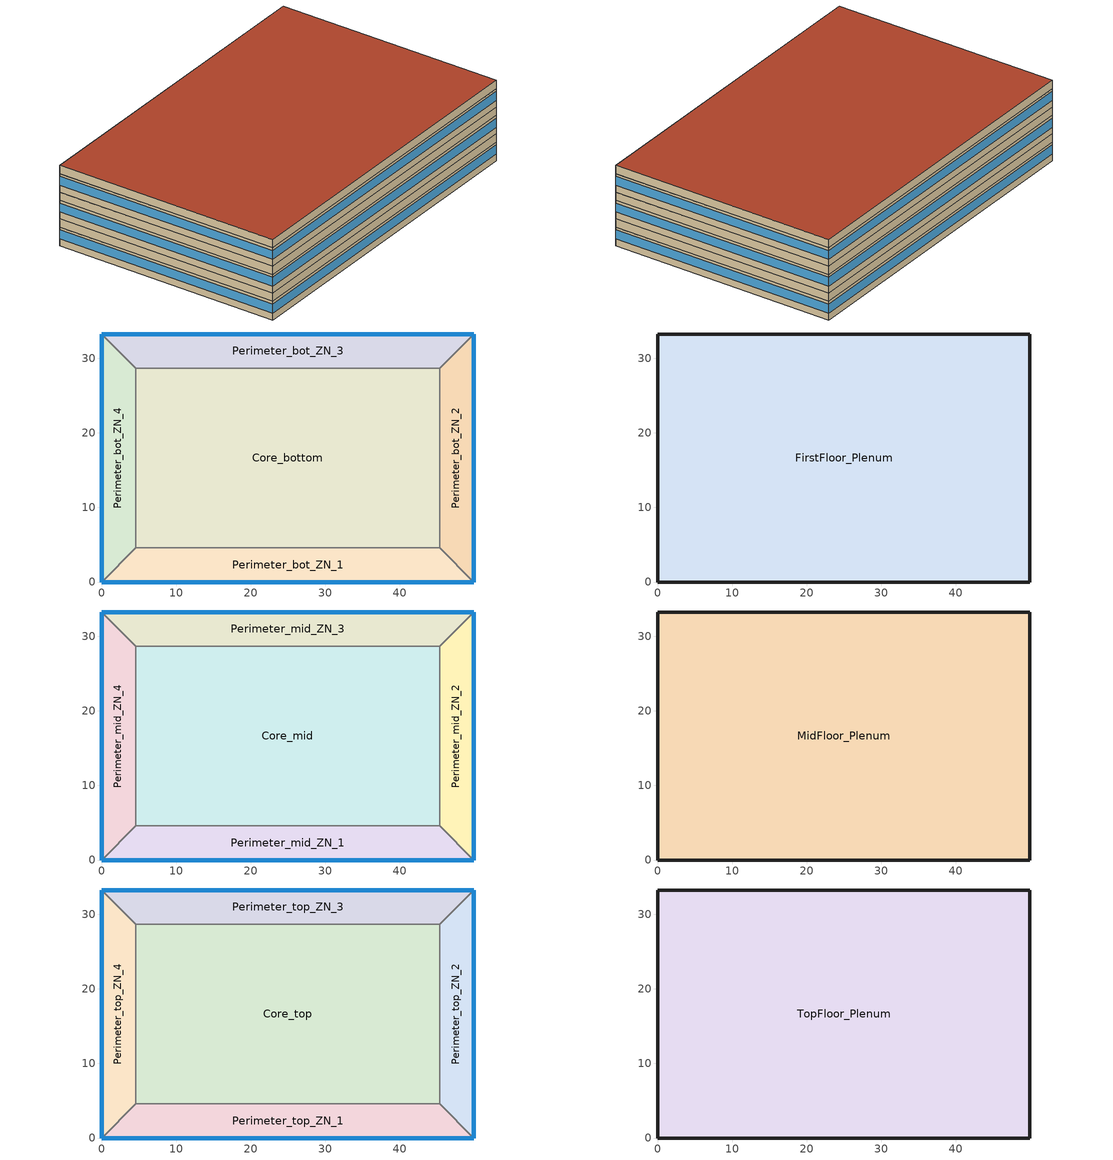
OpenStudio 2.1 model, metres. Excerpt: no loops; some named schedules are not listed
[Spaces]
Core_bottom
 floor ground: 45.34,28.7 45.34,4.57 4.57,4.57 4.57,28.7 z0
 wall to Perimeter_bot_ZN_1: 4.57,4.57 45.34,4.57 z0:2.74
 wall to Perimeter_bot_ZN_2: 45.34,4.57 45.34,28.7 z0:2.74
 wall to Perimeter_bot_ZN_4: 4.57,28.7 4.57,4.57 z0:2.74
 wall to Perimeter_bot_ZN_3: 45.34,28.7 4.57,28.7 z0:2.74
Perimeter_bot_ZN_2
 floor ground: 49.91,33.27 49.91,0 45.34,4.57 45.34,28.7 z0
 wall outside: 49.91,0 49.91,33.27 z0:2.74
 wall to Perimeter_bot_ZN_1: 45.34,4.57 49.91,0 z0:2.74
 wall to Perimeter_bot_ZN_3: 49.91,33.27 45.34,28.7 z0:2.74
 window (Window U-0.620788435 and Window SHGC 0.407): 49.91,0 49.91,33.27 z1.02:2.33
Perimeter_bot_ZN_3
 floor ground: 49.91,33.27 45.34,28.7 4.57,28.7 0,33.27 z0
 wall outside: 49.91,33.27 0,33.27 z0:2.74
 wall to Perimeter_bot_ZN_4: 0,33.27 4.57,28.7 z0:2.74
 window (Window U-0.620788435 and Window SHGC 0.407): 49.91,33.27 0,33.27 z1.02:2.33
Perimeter_bot_ZN_1
 floor ground: 45.34,4.57 49.91,0 0,0 4.57,4.57 z0
 wall outside: 0,0 49.91,0 z0:2.74
 wall to Perimeter_bot_ZN_4: 4.57,4.57 0,0 z0:2.74
 window (Window U-0.620788435 and Window SHGC 0.407): 0,0 49.91,0 z1.02:2.33
Perimeter_bot_ZN_4
 floor ground: 0,33.27 4.57,28.7 4.57,4.57 0,0 z0
 wall outside: 0,33.27 0,0 z0:2.74
 window (Window U-0.620788435 and Window SHGC 0.407): 0,33.27 0,0 z1.02:2.33
FirstFloor_Plenum
 floor to Perimeter_bot_ZN_3: 49.91,33.27 45.34,28.7 4.57,28.7 0,33.27 z2.74
 floor to Perimeter_bot_ZN_1: 45.34,4.57 49.91,0 0,0 4.57,4.57 z2.74
 floor to Core_bottom: 45.34,28.7 45.34,4.57 4.57,4.57 4.57,28.7 z2.74
 floor to Perimeter_bot_ZN_4: 0,33.27 4.57,28.7 4.57,4.57 0,0 z2.74
 floor to Perimeter_bot_ZN_2: 49.91,33.27 49.91,0 45.34,4.57 45.34,28.7 z2.74
 wall outside: 0,33.27 0,0 49.91,0 49.91,33.27 0,33.27 z2.74:3.96
Perimeter_mid_ZN_4
 floor to FirstFloor_Plenum: 0,33.27 4.57,28.7 4.57,4.57 0,0 z3.96
 wall outside: 0,33.27 0,0 z3.96:6.71
 wall to Perimeter_mid_ZN_3: 4.57,28.7 0,33.27 z3.96:6.71
 wall to Core_mid: 4.57,4.57 4.57,28.7 z3.96:6.71
 wall to Perimeter_mid_ZN_1: 0,0 4.57,4.57 z3.96:6.71
 window (Window U-0.620788435 and Window SHGC 0.407): 0,33.27 0,0 z4.98:6.29
Perimeter_mid_ZN_1
 floor to FirstFloor_Plenum: 45.34,4.57 49.91,0 0,0 4.57,4.57 z3.96
 wall outside: 0,0 49.91,0 z3.96:6.71
 wall to Core_mid: 45.34,4.57 4.57,4.57 z3.96:6.71
 wall to Perimeter_mid_ZN_2: 49.91,0 45.34,4.57 z3.96:6.71
 window (Window U-0.620788435 and Window SHGC 0.407): 0,0 49.91,0 z4.98:6.29
Perimeter_mid_ZN_2
 floor to FirstFloor_Plenum: 49.91,33.27 49.91,0 45.34,4.57 45.34,28.7 z3.96
 wall outside: 49.91,0 49.91,33.27 z3.96:6.71
 wall to Perimeter_mid_ZN_3: 49.91,33.27 45.34,28.7 z3.96:6.71
 wall to Core_mid: 45.34,28.7 45.34,4.57 z3.96:6.71
 window (Window U-0.620788435 and Window SHGC 0.407): 49.91,0 49.91,33.27 z4.98:6.29
Core_mid
 floor to FirstFloor_Plenum: 45.34,28.7 45.34,4.57 4.57,4.57 4.57,28.7 z3.96
 wall to Perimeter_mid_ZN_3: 45.34,28.7 4.57,28.7 z3.96:6.71
Perimeter_mid_ZN_3
 floor to FirstFloor_Plenum: 49.91,33.27 45.34,28.7 4.57,28.7 0,33.27 z3.96
 wall outside: 49.91,33.27 0,33.27 z3.96:6.71
 window (Window U-0.620788435 and Window SHGC 0.407): 49.91,33.27 0,33.27 z4.98:6.29
MidFloor_Plenum
 floor to Perimeter_mid_ZN_3: 49.91,33.27 45.34,28.7 4.57,28.7 0,33.27 z6.71
 floor to Perimeter_mid_ZN_4: 0,33.27 4.57,28.7 4.57,4.57 0,0 z6.71
 floor to Core_mid: 45.34,28.7 45.34,4.57 4.57,4.57 4.57,28.7 z6.71
 floor to Perimeter_mid_ZN_2: 49.91,33.27 49.91,0 45.34,4.57 45.34,28.7 z6.71
 floor to Perimeter_mid_ZN_1: 45.34,4.57 49.91,0 0,0 4.57,4.57 z6.71
 wall outside: 0,33.27 0,0 49.91,0 49.91,33.27 0,33.27 z6.71:7.92
Perimeter_top_ZN_3
 floor to MidFloor_Plenum: 49.91,33.27 45.34,28.7 4.57,28.7 0,33.27 z7.92
 wall outside: 49.91,33.27 0,33.27 z7.92:10.67
 wall to Perimeter_top_ZN_4: 0,33.27 4.57,28.7 z7.92:10.67
 wall to Core_top: 4.57,28.7 45.34,28.7 z7.92:10.67
 wall to Perimeter_top_ZN_2: 45.34,28.7 49.91,33.27 z7.92:10.67
 window (Window U-0.620788435 and Window SHGC 0.407): 49.91,33.27 0,33.27 z8.95:10.25
Perimeter_top_ZN_4
 floor to MidFloor_Plenum: 0,33.27 4.57,28.7 4.57,4.57 0,0 z7.92
 wall outside: 0,33.27 0,0 z7.92:10.67
 wall to Perimeter_top_ZN_1: 0,0 4.57,4.57 z7.92:10.67
 wall to Core_top: 4.57,4.57 4.57,28.7 z7.92:10.67
 window (Window U-0.620788435 and Window SHGC 0.407): 0,33.27 0,0 z8.95:10.25
Core_top
 floor to MidFloor_Plenum: 45.34,28.7 45.34,4.57 4.57,4.57 4.57,28.7 z7.92
 wall to Perimeter_top_ZN_1: 4.57,4.57 45.34,4.57 z7.92:10.67
 wall to Perimeter_top_ZN_2: 45.34,4.57 45.34,28.7 z7.92:10.67
Perimeter_top_ZN_2
 floor to MidFloor_Plenum: 49.91,33.27 49.91,0 45.34,4.57 45.34,28.7 z7.92
 wall outside: 49.91,0 49.91,33.27 z7.92:10.67
 wall to Perimeter_top_ZN_1: 45.34,4.57 49.91,0 z7.92:10.67
 window (Window U-0.620788435 and Window SHGC 0.407): 49.91,0 49.91,33.27 z8.95:10.25
Perimeter_top_ZN_1
 floor to MidFloor_Plenum: 45.34,4.57 49.91,0 0,0 4.57,4.57 z7.92
 wall outside: 0,0 49.91,0 z7.92:10.67
 window (Window U-0.620788435 and Window SHGC 0.407): 0,0 49.91,0 z8.95:10.25
TopFloor_Plenum
 floor to Perimeter_top_ZN_4: 0,33.27 4.57,28.7 4.57,4.57 0,0 z10.67
 floor to Perimeter_top_ZN_2: 49.91,33.27 49.91,0 45.34,4.57 45.34,28.7 z10.67
 floor to Core_top: 45.34,28.7 45.34,4.57 4.57,4.57 4.57,28.7 z10.67
 floor to Perimeter_top_ZN_3: 49.91,33.27 45.34,28.7 4.57,28.7 0,33.27 z10.67
 floor to Perimeter_top_ZN_1: 45.34,4.57 49.91,0 0,0 4.57,4.57 z10.67
 wall outside: 0,33.27 0,0 49.91,0 49.91,33.27 0,33.27 z10.67:11.89
 roof outside: 49.91,0 49.91,33.27 0,33.27 0,0 z11.89
[Site]
DULUTH INTERNATIONAL ARPT: Latitude {deg}=46.833; Longitude {deg}=-92.217; Time Zone {hr}=-6; Elevation {m}=433; Terrain=City
[Building]
DOE Ref Pre-1980-MediumOffice-ASHRAE 169-2006-1A created: 2017-12-16 16:45:28 -0700: North Axis {deg}=0; Default Construction Set=DOE Ref Pre-1980 - Office - ASHRAE 169-2006-1A adj ext wall insulation adj roof insulation; Standards Building Type=MediumOffice
[ClimateZones]
Climate Zone Institution Name 1=ASHRAE; Climate Zone Document Name 1=ANSI/ASHRAE Standard 169; Climate Zone Document Year 1=2006; Climate Zone Value 1=7; Climate Zone Institution Name 2=CEC; Climate Zone Document Name 2=California Climate Zone Descriptions; Climate Zone Document Year 2=1995
[Site:GroundTemperature:BuildingSurface]
22.509, 22.645, 22.781, 22.956, 23.052, 23.08, 23.116, 23.108, 23.133, 23.139, 23.077, 22.913
[Site:WaterMainsTemperature]
Calculation Method=Correlation; Annual Average Outdoor Air Temperature {C}=24.4917; Maximum Difference In Monthly Average Outdoor Air Temperatures {deltaC}=8.7
[SizingPeriod:DesignDay] Barometric Pressure {Pa}=96230; Sky Clearness=0; Rain Indicator=0; Snow Indicator=0; Day of Month=21; Daylight Saving Time Indicator=0; Humidity Indicating Type=Wetbulb; Dry-Bulb Temperature Range Modifier Type=DefaultMultipliers
Name | Maximum Dry-Bulb Temperature {C} | Daily Dry-Bulb Temperature Range {deltaC} | Humidity Indicating Conditions at Maximum Dry-Bulb | Wind Speed {m/s} | Wind Direction {deg} | Month | Day Type | Solar Model Indicator | ASHRAE Taub | ASHRAE Taud
Duluth International Arpt Ann Clg .4% Condns DB=>MWB | 29.2 | 10.9 | 21 | 5.2 | 220 | 7 | SummerDesignDay | ASHRAETau | 0.398 | 2.218
Duluth International Arpt Ann Htg 99.6% Condns DB | -28.6 | 0 | -28.6 | 4.6 | 310 | 1 | WinterDesignDay | ASHRAEClearSky
[Material:NoMass] Thermal Absorptance=0.9; Solar Absorptance=0.7
Name | Roughness | Thermal Resistance {m2-K/W} | Visible Absorptance
CP02 CARPET PAD | VeryRough | 0.21648 | 0.8
Typical Carpet Pad | Smooth | 0.21648 | 0.8
Typical Insulation | Smooth | 0.0282222 | 0.7
Typical Insulation R-1.96_R-value 4.967435235 (ft^2*h*R/Btu) | Smooth | 0.874816 | 0.7
Typical Insulation R-8.88_R-value 15.53485575 (ft^2*h*R/Btu) | Smooth | 2.73585 | 0.7
[Material]
Name | Roughness | Thickness {m} | Conductivity {W/m-K} | Density {kg/m3} | Specific Heat {J/kg-K} | Thermal Absorptance | Solar Absorptance | Visible Absorptance
100mm Normalweight concrete floor | MediumSmooth | 0.1016 | 2.31 | 2322 | 832
G01 13mm gypsum board | Smooth | 0.0127 | 0.16 | 800 | 1090 | 0.9 | 0.7 | 0.5
4 in. Normalweight Concrete Floor | MediumRough | 0.1016 | 2.31 | 2322 | 832 | 0.9 | 0.7 | 0.7
1IN Stucco | Smooth | 0.0253 | 0.6918 | 1858 | 837 | 0.9 | 0.7 | 0.92
8IN CONCRETE HW RefBldg | Rough | 0.2032 | 1.311 | 2240 | 836.8 | 0.9 | 0.7 | 0.7
1/2IN Gypsum | Smooth | 0.0127 | 0.16 | 784.9 | 830 | 0.9 | 0.4 | 0.4
Roof Membrane | VeryRough | 0.0095 | 0.16 | 1121.29 | 1460 | 0.9 | 0.77 | 0.7
Metal Roof Surface; F08 Metal surface | Smooth | 0.0008 | 45.28 | 7824 | 500 | 0.9 | 0.7 | 0.7
HW CONCRETE | Rough | 0.1016 | 1.31125 | 2240 | 837.36 | 0.9 | 0.7 | 0.7
8 in. Concrete Block Basement Wall | MediumRough | 0.2032 | 1.326 | 1842 | 912 | 0.9 | 0.7 | 0.7
G05 25mm wood | MediumSmooth | 0.0254 | 0.15 | 608 | 1630 | 0.9 | 0.5 | 0.5
Std Wood 6inch | MediumSmooth | 0.15 | 0.12 | 540 | 1210 | 0.9 | 0.7 | 0.7
[Construction]
Typical Insulated Exterior Mass Floor: 4 in. Normalweight Concrete Floor, Typical Carpet Pad
Typical Interior Floor: 100mm Normalweight concrete floor, CP02 CARPET PAD
Typical Interior Wall: G01 13mm gypsum board, G01 13mm gypsum board
Typical Interior Ceiling: CP02 CARPET PAD, 100mm Normalweight concrete floor
ext-slab-mass: HW CONCRETE, CP02 CARPET PAD
Typical Insulated Basement Mass Wall: 8 in. Concrete Block Basement Wall
U 1.22 SHGC 0.54 Simple Glazing Window: U 1.22 SHGC 0.54 Simple Glazing
Typical Insulated Metal Door: F08 Metal surface, Typical Insulation
Typical Overhead Door: Typical Insulation
Typical Interior Window: Clear 3mm
Typical Interior Door; Typical Interior Partition: G05 25mm wood
InteriorFurnishings: Std Wood 6inch
Typical Insulated Exterior Mass Wall R-4.35 adj ext wall insulation: 1IN Stucco, 8IN CONCRETE HW RefBldg, Typical Insulation R-1.96_R-value 4.967435235 (ft^2*h*R/Btu), 1/2IN Gypsum
Typical IEAD Roof R-10.0 adj roof insulation: Roof Membrane, Typical Insulation R-8.88_R-value 15.53485575 (ft^2*h*R/Btu), Metal Roof Surface
Window U-0.620788435 and Window SHGC 0.407: Simple Glazing Material U-0.620788435 and SHGC 0.407
[DefaultConstructionSet]
DOE Ref Pre-1980 - Office - ASHRAE 169-2006-1A adj ext wall insulation adj roof insulation: Default Exterior Surface Constructions=Default Surface Constructions 1 adj ext wall insulation adj roof insulation; Default Interior Surface Constructions=Default Surface Constructions 2; Default Ground Contact Surface Constructions=Default Surface Constructions 3; Default Exterior SubSurface Constructions=Default Sub Surface Constructions 1; Default Interior SubSurface Constructions=Default Sub Surface Constructions 2; Interior Partition Construction=Typical Interior Partition
[DefaultSurfaceConstructions]
Name | Floor Construction | Wall Construction | Roof Ceiling Construction
Default Surface Constructions 2 | Typical Interior Floor | Typical Interior Wall | Typical Interior Ceiling
Default Surface Constructions 3 | ext-slab-mass | Typical Insulated Basement Mass Wall
Default Surface Constructions 1 adj ext wall insulation adj roof insulation | Typical Insulated Exterior Mass Floor | Typical Insulated Exterior Mass Wall R-4.35 adj ext wall insulation | Typical IEAD Roof R-10.0 adj roof insulation
[DefaultSubSurfaceConstructions]
Name | Fixed Window Construction | Operable Window Construction | Door Construction | Overhead Door Construction | Tubular Daylight Dome Construction | Tubular Daylight Diffuser Construction
Default Sub Surface Constructions 1 | U 1.22 SHGC 0.54 Simple Glazing Window | U 1.22 SHGC 0.54 Simple Glazing Window | Typical Insulated Metal Door | Typical Overhead Door | Typical Interior Window | Typical Interior Window
Default Sub Surface Constructions 2 | Typical Interior Window | Typical Interior Window | Typical Interior Door
[WindowMaterial:SimpleGlazingSystem]
Name | U-Factor {W/m2-K} | Solar Heat Gain Coefficient | Visible Transmittance
U 1.22 SHGC 0.54 Simple Glazing | 6.92748 | 0.54 | 0.38
Simple Glazing Material U-0.620788435 and SHGC 0.407 | 3.525 | 0.407
[WindowMaterial:Glazing]
Clear 3mm: Optical Data Type=SpectralAverage; Thickness {m}=0.003; Solar Transmittance at Normal Incidence=0.837; Front Side Solar Reflectance at Normal Incidence=0.075; Back Side Solar Reflectance at Normal Incidence=0.075; Visible Transmittance at Normal Incidence=0.898; Front Side Visible Reflectance at Normal Incidence=0.081; Back Side Visible Reflectance at Normal Incidence=0.081; Infrared Transmittance at Normal Incidence=0; Front Side Infrared Hemispherical Emissivity=0.84; Back Side Infrared Hemispherical Emissivity=0.84; Conductivity {W/m-K}=0.9; Dirt Correction Factor for Solar and Visible Transmittance=1; Solar Diffusing=No
[Space]
Name | Space Type | Building Story | Thermal Zone | Part of Total Floor Area
Perimeter_mid_ZN_4 | Office WholeBuilding - Md Office | Building Story 2 | Perimeter_mid_ZN_4 ZN | Yes
Core_bottom | Office WholeBuilding - Md Office | Building Story 1 | Core_bottom ZN | Yes
FirstFloor_Plenum |  |  | FirstFloor_Plenum ZN | No
TopFloor_Plenum |  |  | TopFloor_Plenum ZN | No
Perimeter_top_ZN_3 | Office WholeBuilding - Md Office | Building Story 3 | Perimeter_top_ZN_3 ZN | Yes
Perimeter_bot_ZN_2 | Office WholeBuilding - Md Office | Building Story 1 | Perimeter_bot_ZN_2 ZN | Yes
MidFloor_Plenum |  |  | MidFloor_Plenum ZN | No
Perimeter_mid_ZN_1 | Office WholeBuilding - Md Office | Building Story 2 | Perimeter_mid_ZN_1 ZN | Yes
Perimeter_bot_ZN_1 | Office WholeBuilding - Md Office | Building Story 1 | Perimeter_bot_ZN_1 ZN | Yes
Perimeter_bot_ZN_3 | Office WholeBuilding - Md Office | Building Story 1 | Perimeter_bot_ZN_3 ZN | Yes
Perimeter_mid_ZN_2 | Office WholeBuilding - Md Office | Building Story 2 | Perimeter_mid_ZN_2 ZN | Yes
Perimeter_top_ZN_4 | Office WholeBuilding - Md Office | Building Story 3 | Perimeter_top_ZN_4 ZN | Yes
Perimeter_bot_ZN_4 | Office WholeBuilding - Md Office | Building Story 1 | Perimeter_bot_ZN_4 ZN | Yes
Core_top | Office WholeBuilding - Md Office | Building Story 3 | Core_top ZN | Yes
Perimeter_top_ZN_2 | Office WholeBuilding - Md Office | Building Story 3 | Perimeter_top_ZN_2 ZN | Yes
Perimeter_top_ZN_1 | Office WholeBuilding - Md Office | Building Story 3 | Perimeter_top_ZN_1 ZN | Yes
Core_mid | Office WholeBuilding - Md Office | Building Story 2 | Core_mid ZN | Yes
Perimeter_mid_ZN_3 | Office WholeBuilding - Md Office | Building Story 2 | Perimeter_mid_ZN_3 ZN | Yes
[SpaceType]
Office WholeBuilding - Md Office: Default Schedule Set=Office WholeBuilding - Md Office Schedule Set; Design Specification Outdoor Air Object=Office WholeBuilding - Md Office Ventilation; Standards Building Type=Office; Standards Space Type=WholeBuilding - Md Office
[People:Definition]
Office WholeBuilding - Md Office People Definition: Number of People Calculation Method=People/Area; People per Space Floor Area {person/m2}=0.0430556; Fraction Radiant=0.3
[People]
Office WholeBuilding - Md Office People: People Definition=Office WholeBuilding - Md Office People Definition; Space or SpaceType=Office WholeBuilding - Md Office; Work Efficiency Schedule=Work Efficiency Schedule; Clothing Insulation Schedule=Clothing Schedule; Air Velocity Schedule=Air Velocity Schedule
[Lights:Definition]
Office WholeBuilding - Md Office Lights Definition: Design Level Calculation Method=Watts/Area; Watts per Space Floor Area {W/m2}=10.7639; Fraction Radiant=0.4; Fraction Visible=0.2; Return Air Fraction=0.4
[Lights]
Office WholeBuilding - Md Office Lights: Lights Definition=Office WholeBuilding - Md Office Lights Definition; Space or SpaceType=Office WholeBuilding - Md Office
[ElectricEquipment:Definition]
Name | Design Level Calculation Method | Watts per Space Floor Area {W/m2} | Fraction Radiant | Design Level {W}
Office WholeBuilding - Md Office Elec Equip Definition | Watts/Area | 8.07293 | 0.5
Elevator Lift Motor | EquipmentLevel |  |  | 14610
[ElectricEquipment]
Name | Electric Equipment Definition | Space or SpaceType | Schedule | Multiplier
Office WholeBuilding - Md Office Elec Equip | Office WholeBuilding - Md Office Elec Equip Definition | Office WholeBuilding - Md Office
2 Elevator Lift Motors | Elevator Lift Motor | Core_bottom | Medium Office BLDG ELEVATORS | 2
[DesignSpecification:OutdoorAir]
Office WholeBuilding - Md Office Ventilation: Outdoor Air Method=Sum; Outdoor Air Flow per Person {m3/s-person}=0.00943895
[SpaceInfiltration:DesignFlowRate]
Office WholeBuilding - Md Office Infiltration: Space or SpaceType=Office WholeBuilding - Md Office; Design Flow Rate Calculation Method=Flow/ExteriorArea; Flow per Exterior Surface Area {m3/s-m2}=0.00113386
[DefaultScheduleSet]
Office WholeBuilding - Md Office Schedule Set: Number of People Schedule=Medium Office Bldg Occ; People Activity Level Schedule=Medium Office Activity; Lighting Schedule=Office Bldg Light; Electric Equipment Schedule=Medium Office Bldg Equip; Infiltration Schedule=Medium Office Infil Quarter On
[ThermostatSetpoint:DualSetpoint] Heating Setpoint Temperature Schedule=Medium Office HtgSetp; Cooling Setpoint Temperature Schedule=Medium Office ClgSetp
Office WholeBuilding - Md Office Thermostat 1; Office WholeBuilding - Md Office Thermostat 2; Office WholeBuilding - Md Office Thermostat 3; Office WholeBuilding - Md Office Thermostat 4; Office WholeBuilding - Md Office Thermostat 5; Office WholeBuilding - Md Office Thermostat 6; Office WholeBuilding - Md Office Thermostat 7; Office WholeBuilding - Md Office Thermostat 8; Office WholeBuilding - Md Office Thermostat 9; Office WholeBuilding - Md Office Thermostat 10; Office WholeBuilding - Md Office Thermostat 11; Office WholeBuilding - Md Office Thermostat 12; Office WholeBuilding - Md Office Thermostat 13; Office WholeBuilding - Md Office Thermostat 14; Office WholeBuilding - Md Office Thermostat 15
[InternalMass:Definition]
Internal Mass Definition 1: Construction=InteriorFurnishings; Design Level Calculation Method=SurfaceArea/Area; Surface Area per Space Floor Area=2
[InternalMass] Internal Mass Definition=Internal Mass Definition 1
Name | Space or SpaceType
Perimeter_bot_ZN_1 Mass | Perimeter_bot_ZN_1
Perimeter_bot_ZN_2 Mass | Perimeter_bot_ZN_2
Perimeter_bot_ZN_3 Mass | Perimeter_bot_ZN_3
Perimeter_bot_ZN_4 Mass | Perimeter_bot_ZN_4
Core_bottom Mass | Core_bottom
Perimeter_mid_ZN_1 Mass | Perimeter_mid_ZN_1
Perimeter_mid_ZN_2 Mass | Perimeter_mid_ZN_2
Perimeter_mid_ZN_3 Mass | Perimeter_mid_ZN_3
Perimeter_mid_ZN_4 Mass | Perimeter_mid_ZN_4
Core_mid Mass | Core_mid
Perimeter_top_ZN_1 Mass | Perimeter_top_ZN_1
Perimeter_top_ZN_2 Mass | Perimeter_top_ZN_2
Perimeter_top_ZN_3 Mass | Perimeter_top_ZN_3
Perimeter_top_ZN_4 Mass | Perimeter_top_ZN_4
Core_top Mass | Core_top
[ThermalZone] Use Ideal Air Loads=No
Name | Thermostat
Core_bottom ZN | Office WholeBuilding - Md Office Thermostat 1
Perimeter_bot_ZN_4 ZN | Office WholeBuilding - Md Office Thermostat 2
Core_mid ZN | Office WholeBuilding - Md Office Thermostat 3
Perimeter_top_ZN_1 ZN | Office WholeBuilding - Md Office Thermostat 4
Perimeter_top_ZN_3 ZN | Office WholeBuilding - Md Office Thermostat 5
Perimeter_mid_ZN_2 ZN | Office WholeBuilding - Md Office Thermostat 6
MidFloor_Plenum ZN; TopFloor_Plenum ZN; FirstFloor_Plenum ZN
Perimeter_bot_ZN_2 ZN | Office WholeBuilding - Md Office Thermostat 7
Perimeter_top_ZN_4 ZN | Office WholeBuilding - Md Office Thermostat 8
Core_top ZN | Office WholeBuilding - Md Office Thermostat 9
Perimeter_mid_ZN_1 ZN | Office WholeBuilding - Md Office Thermostat 10
Perimeter_bot_ZN_3 ZN | Office WholeBuilding - Md Office Thermostat 11
Perimeter_bot_ZN_1 ZN | Office WholeBuilding - Md Office Thermostat 12
Perimeter_top_ZN_2 ZN | Office WholeBuilding - Md Office Thermostat 13
Perimeter_mid_ZN_3 ZN | Office WholeBuilding - Md Office Thermostat 14
Perimeter_mid_ZN_4 ZN | Office WholeBuilding - Md Office Thermostat 15
[Sizing:Zone] Zone Cooling Design Supply Air Temperature Input Method=SupplyAirTemperature; Zone Cooling Design Supply Air Temperature {C}=14; Zone Cooling Design Supply Air Temperature Difference {deltaC}=11.11; Zone Heating Design Supply Air Temperature Input Method=SupplyAirTemperature; Zone Heating Design Supply Air Temperature {C}=40; Zone Heating Design Supply Air Temperature Difference {deltaC}=11.11; Zone Cooling Design Supply Air Humidity Ratio {kg-H2O/kg-air}=0.0085; Zone Heating Design Supply Air Humidity Ratio {kg-H2O/kg-air}=0.008; Cooling Design Air Flow Method=DesignDay; Heating Design Air Flow Method=DesignDay; Account for Dedicated Outdoor Air System=No; Dedicated Outdoor Air System Control Strategy=NeutralSupplyAir; Dedicated Outdoor Air Low Setpoint Temperature for Design {C}=autosize; Dedicated Outdoor Air High Setpoint Temperature for Design {C}=autosize
MidFloor_Plenum ZN; TopFloor_Plenum ZN; FirstFloor_Plenum ZN
[Exterior:Lights:Definition]
NonDimming Exterior Lights Def: Design Level {W}=17809
[Exterior:Lights]
NonDimming Exterior Lights Def: Exterior Lights Definition=NonDimming Exterior Lights Def; Schedule=OfficeMedium Exterior_Lgt_ALWAYS_ON; Control Option=AstronomicalClock
[BuildingStory]
Name | Nominal Z Coordinate {m}
Building Story 1 | 0
Building Story 2 | 3.9624
Building Story 3 | 7.9248
[Schedule:Ruleset]
Name | Default Day Schedule | Summer Design Day Schedule | Winter Design Day Schedule
Medium Office Bldg Occ | Medium Office Bldg Occ Default | Medium Office Bldg Occ Summer Design Day | Medium Office Bldg Occ Winter Design Day
Medium Office HtgSetp | Medium Office HtgSetp Default | Medium Office HtgSetp Summer Design Day | Medium Office HtgSetp Winter Design Day
Medium Office ClgSetp | Medium Office ClgSetp Default | Medium Office ClgSetp Summer Design Day | Medium Office ClgSetp Winter Design Day
OfficeMedium Exterior_Lgt_ALWAYS_ON | OfficeMedium Exterior_Lgt_ALWAYS_ON Default | OfficeMedium Exterior_Lgt_ALWAYS_ON Summer Design Day | OfficeMedium Exterior_Lgt_ALWAYS_ON Winter Design Day
Medium Office BLDG ELEVATORS | Schedule Day 21
